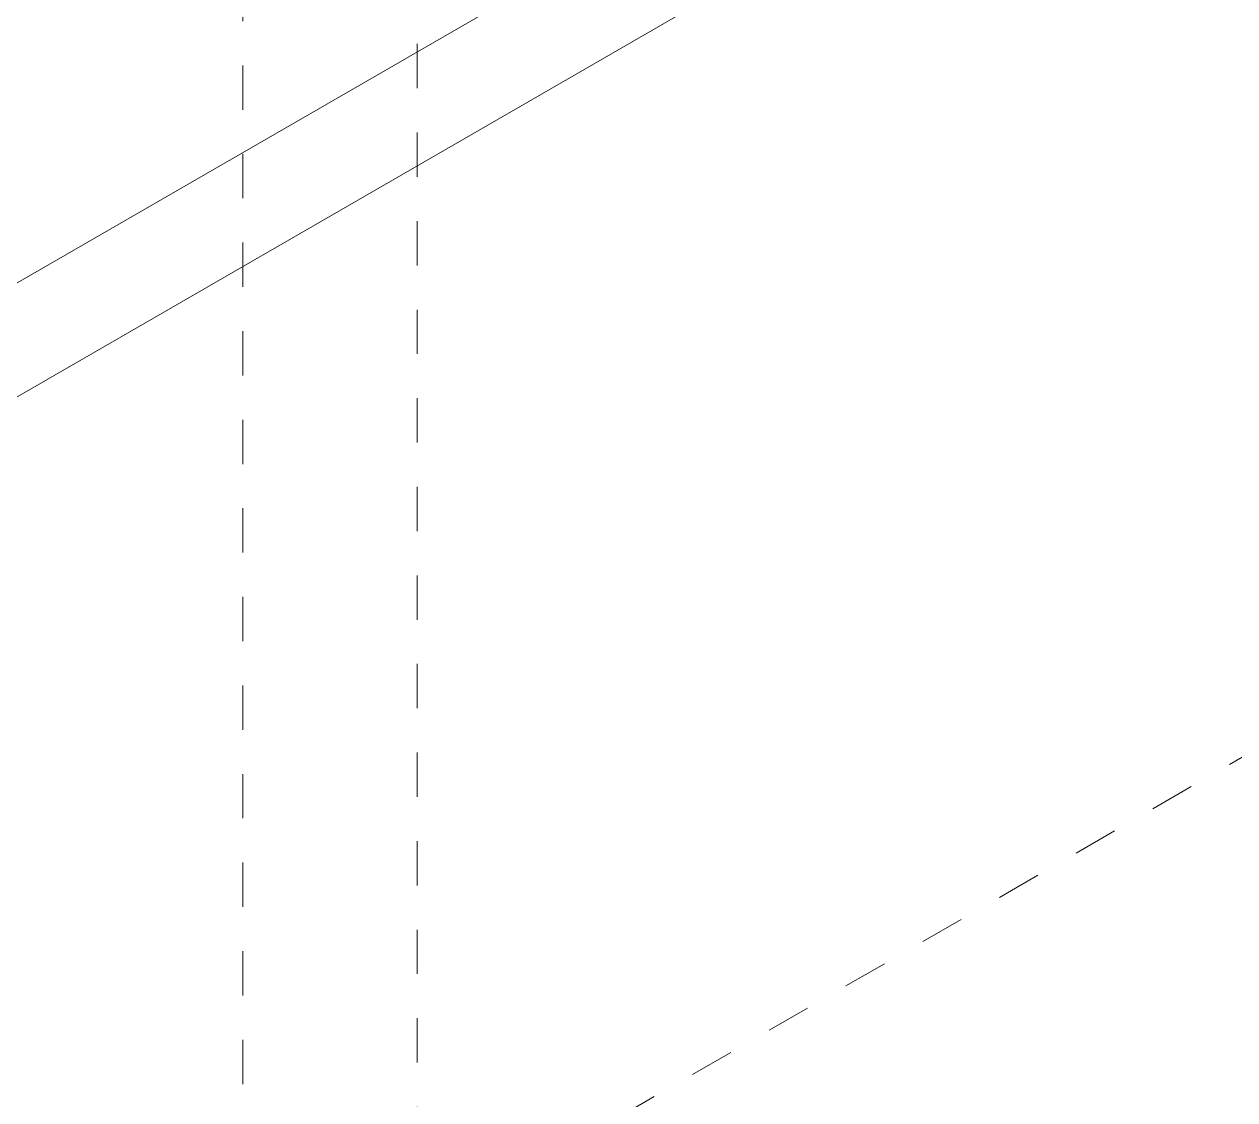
# Model space of a CAD drawing. Header units: inches. Extents: x -14 to 184, y -4 to 134.
# Drawn here: x 174.953 to 177.687, y 59.901 to 62.33 of the extents above; entities that cross this region are included whole.
import ezdxf

# ---------------------------------------------------------------- set-up
doc = ezdxf.new("R2010")
doc.units = ezdxf.units.IN
doc.linetypes.add('HIDDEN', pattern=[1.905, 1.27, -0.635])
doc.layers.add('ZANO_R', color=7, linetype='Continuous', lineweight=0)
doc.layers.add('ZANO_R_przerywana', color=250, linetype='HIDDEN', lineweight=0)

msp = doc.modelspace()

# ---------------------------------------------------------------- linework, layer by layer
at = {"layer": 'ZANO_R'}
for p, q in [((165.48286, 56.28743), (177.45357, 63.19872)), ((177.45357, 62.94156), (165.48286, 56.03027))]:
    msp.add_line(p, q, dxfattribs=at)
at = {"layer": 'ZANO_R_przerywana', "ltscale": 0.05}
for p, q in [((165.20447, 53.45862), (181.90778, 63.10229)), ((175.44719, 58.93713), (175.44719, 62.68555)), ((175.84089, 62.68555), (175.84089, 58.93713))]:
    msp.add_line(p, q, dxfattribs=at)

doc.saveas('drawing.dxf')
